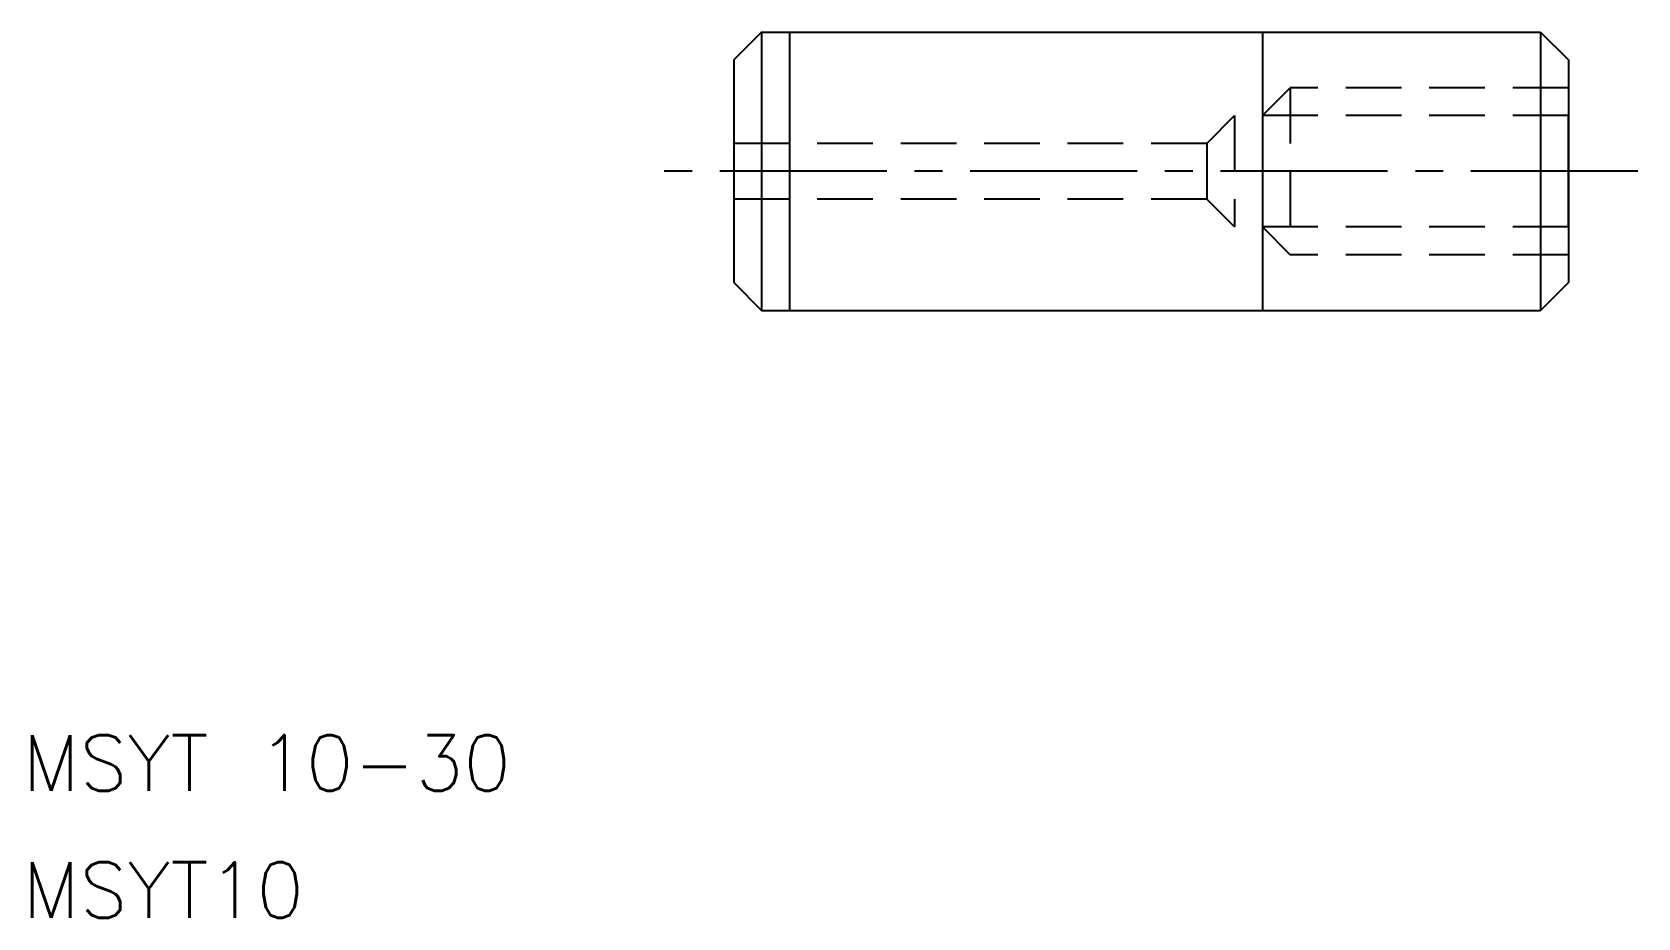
# Model space of a CAD drawing. Extents: x 267.2 to 324.9, y 184.7 to 216.5.
import ezdxf

# ---------------------------------------------------------------- set-up
doc = ezdxf.new("R2010")
doc.units = 0
doc.header["$LTSCALE"] = 8
doc.linetypes.add('CENTER2', pattern=[1.125, 0.75, -0.125, 0.125, -0.125])
doc.linetypes.add('HIDDEN', pattern=[0.375, 0.25, -0.125])
doc.layers.get('0').update_dxf_attribs({"linetype": 'CONTINUOUS'})
doc.layers.add('CENTER', color=1, linetype='CENTER2')
doc.styles.get("Standard").update_dxf_attribs({"font": 'TXT', "bigfont": 'BIGFONT'})

msp = doc.modelspace()

# ---------------------------------------------------------------- linework, layer by layer
at = {"color": 7, "linetype": 'CONTINUOUS'}
for p, q in [((293.411, 216.512), (292.411, 215.512)), ((293.411, 216.512), (321.411, 216.512)), ((293.411, 216.512), (293.411, 206.512)), ((294.411, 216.512), (294.411, 206.512)), ((311.411, 216.512), (311.411, 206.512)), ((321.411, 216.512), (322.411, 215.512)), ((321.411, 216.512), (321.411, 206.512)), ((292.411, 215.512), (292.411, 207.512)), ((322.411, 215.512), (322.411, 207.512)), ((322.411, 209.512), (322.411, 213.512)), ((292.411, 207.512), (293.411, 206.512)), ((322.411, 207.512), (321.411, 206.512)), ((293.411, 206.512), (321.411, 206.512))]:
    msp.add_line(p, q, dxfattribs=at)
at = {"color": 3, "linetype": 'HIDDEN'}
for p, q in [((311.411, 213.512), (312.411, 214.512)), ((312.411, 214.512), (312.411, 208.512)), ((322.411, 214.512), (312.411, 214.512)), ((309.411, 212.512), (310.411, 213.512)), ((322.411, 213.512), (310.411, 213.512)), ((310.411, 213.512), (310.411, 209.512)), ((309.411, 212.512), (292.411, 212.512)), ((309.411, 212.512), (309.411, 210.512)), ((309.411, 210.512), (292.411, 210.512)), ((309.411, 210.512), (310.411, 209.512)), ((322.411, 209.512), (310.411, 209.512)), ((311.411, 209.512), (312.411, 208.512)), ((322.411, 208.512), (312.411, 208.512))]:
    msp.add_line(p, q, dxfattribs=at)
at = {"layer": 'CENTER', "color": 1, "linetype": 'CENTER2'}
msp.add_line((324.911, 211.512), (289.911, 211.512), dxfattribs=at)

# ---------------------------------------------------------------- texts
at = {"color": 7, "linetype": 'CONTINUOUS'}
for s, p in [('MSYT 10-30', (266.844, 189.258)), ('MSYT10', (266.844, 184.688))]:
    msp.add_text(s, height=2, dxfattribs=at).set_placement(p)

doc.saveas('drawing.dxf')
